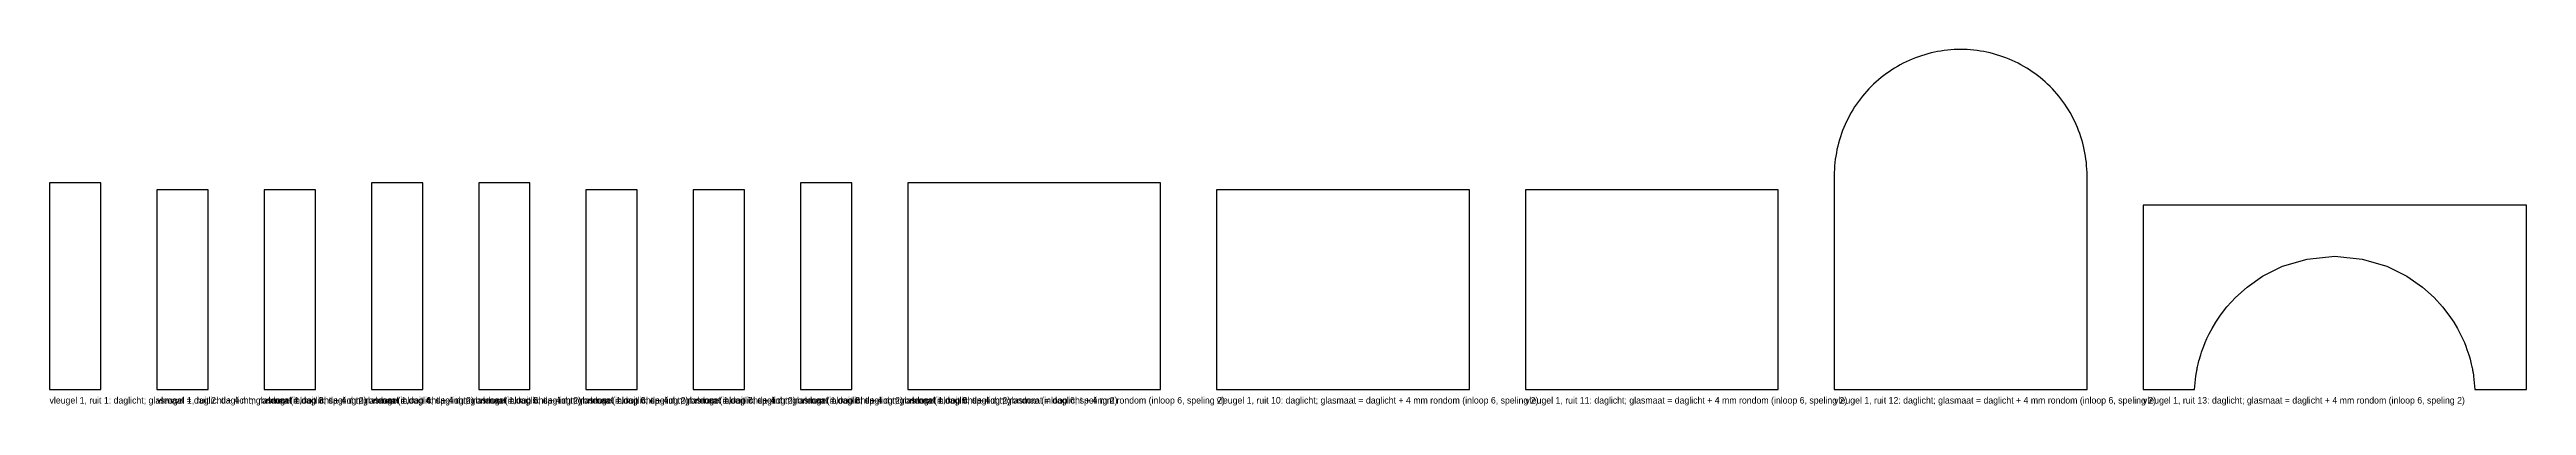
# Model space of a CAD drawing. Header units: millimetres. Extents: x 0 to 5310, y -34 to 730.
import ezdxf

# ---------------------------------------------------------------- set-up
doc = ezdxf.new("R2010")
doc.units = ezdxf.units.MM

msp = doc.modelspace()

# ---------------------------------------------------------------- linework, layer by layer
at = {"layer": 'DAGLICHT'}
for p, q in [((3961.5, 693.4429), (3955.4029, 689.8155)), ((3967.69, 696.9094), (3961.5, 693.4429)), ((3973.9686, 700.2128), (3967.69, 696.9094)), ((3980.3315, 703.3506), (3973.9686, 700.2128)), ((3986.7744, 706.3208), (3980.3315, 703.3506)), ((3993.2928, 709.1214), (3986.7744, 706.3208)), ((3999.8823, 711.7503), (3993.2928, 709.1214)), ((4006.5383, 714.2058), (3999.8823, 711.7503)), ((4013.2564, 716.4863), (4006.5383, 714.2058)), ((4020.0318, 718.5901), (4013.2564, 716.4863)), ((4026.86, 720.5159), (4020.0318, 718.5901)), ((4033.7363, 722.2622), (4026.86, 720.5159)), ((4040.6559, 723.828), (4033.7363, 722.2622)), ((4047.6142, 725.2121), (4040.6559, 723.828)), ((4054.6063, 726.4135), (4047.6142, 725.2121)), ((4061.6274, 727.4316), (4054.6063, 726.4135)), ((4068.6728, 728.2654), (4061.6274, 727.4316)), ((4075.7376, 728.9146), (4068.6728, 728.2654)), ((4082.817, 729.3786), (4075.7376, 728.9146)), ((4089.906, 729.6571), (4082.817, 729.3786)), ((4097, 729.75), (4089.906, 729.6571)), ((4104.094, 729.6571), (4097, 729.75)), ((4111.183, 729.3786), (4104.094, 729.6571)), ((4118.2624, 728.9146), (4111.183, 729.3786)), ((4125.3272, 728.2654), (4118.2624, 728.9146)), ((4132.3726, 727.4316), (4125.3272, 728.2654)), ((4139.3937, 726.4135), (4132.3726, 727.4316)), ((4146.3858, 725.2121), (4139.3937, 726.4135)), ((4153.3441, 723.828), (4146.3858, 725.2121)), ((4160.2637, 722.2622), (4153.3441, 723.828)), ((4167.14, 720.5159), (4160.2637, 722.2622)), ((4173.9682, 718.5901), (4167.14, 720.5159)), ((4180.7436, 716.4863), (4173.9682, 718.5901)), ((4187.4617, 714.2058), (4180.7436, 716.4863)), ((4194.1177, 711.7503), (4187.4617, 714.2058)), ((4200.7072, 709.1214), (4194.1177, 711.7503)), ((4207.2256, 706.3208), (4200.7072, 709.1214)), ((4213.6685, 703.3506), (4207.2256, 706.3208)), ((4220.0314, 700.2128), (4213.6685, 703.3506)), ((4226.31, 696.9094), (4220.0314, 700.2128)), ((4232.5, 693.4429), (4226.31, 696.9094)), ((4238.5971, 689.8155), (4232.5, 693.4429)), ((3895.6078, 640.0844), (3890.93, 634.7504)), ((3900.4235, 645.2941), (3895.6078, 640.0844)), ((3905.3741, 650.3759), (3900.4235, 645.2941)), ((3910.4559, 655.3265), (3905.3741, 650.3759)), ((3915.6656, 660.1422), (3910.4559, 655.3265)), ((3920.9996, 664.82), (3915.6656, 660.1422)), ((3926.4542, 669.3566), (3920.9996, 664.82)), ((3932.0257, 673.7488), (3926.4542, 669.3566)), ((3937.7102, 677.9936), (3932.0257, 673.7488)), ((3943.5039, 682.0882), (3937.7102, 677.9936)), ((3949.4028, 686.0297), (3943.5039, 682.0882)), ((3955.4029, 689.8155), (3949.4028, 686.0297)), ((4244.5972, 686.0297), (4238.5971, 689.8155)), ((4250.4961, 682.0882), (4244.5972, 686.0297)), ((4256.2898, 677.9936), (4250.4961, 682.0882)), ((4261.9743, 673.7488), (4256.2898, 677.9936)), ((4267.5458, 669.3566), (4261.9743, 673.7488)), ((4273.0004, 664.82), (4267.5458, 669.3566)), ((4278.3344, 660.1422), (4273.0004, 664.82)), ((4283.5441, 655.3265), (4278.3344, 660.1422)), ((4288.6259, 650.3759), (4283.5441, 655.3265)), ((4293.5765, 645.2941), (4288.6259, 650.3759)), ((4298.3922, 640.0844), (4293.5765, 645.2941)), ((4303.07, 634.7504), (4298.3922, 640.0844)), ((3858.8406, 588.06), (3855.5372, 581.7814)), ((3862.3071, 594.25), (3858.8406, 588.06)), ((3865.9345, 600.3471), (3862.3071, 594.25)), ((3869.7203, 606.3472), (3865.9345, 600.3471)), ((3873.6618, 612.2461), (3869.7203, 606.3472)), ((3877.7564, 618.0398), (3873.6618, 612.2461)), ((3882.0012, 623.7243), (3877.7564, 618.0398)), ((3886.3934, 629.2958), (3882.0012, 623.7243)), ((3890.93, 634.7504), (3886.3934, 629.2958)), ((4307.6066, 629.2958), (4303.07, 634.7504)), ((4311.9988, 623.7243), (4307.6066, 629.2958)), ((4316.2436, 618.0398), (4311.9988, 623.7243)), ((4320.3382, 612.2461), (4316.2436, 618.0398)), ((4324.2797, 606.3472), (4320.3382, 612.2461)), ((4328.0655, 600.3471), (4324.2797, 606.3472)), ((4331.6929, 594.25), (4328.0655, 600.3471)), ((4335.1594, 588.06), (4331.6929, 594.25)), ((4338.4628, 581.7814), (4335.1594, 588.06)), ((3837.1599, 535.7182), (3835.2341, 528.89)), ((3839.2637, 542.4936), (3837.1599, 535.7182)), ((3841.5442, 549.2117), (3839.2637, 542.4936)), ((3843.9997, 555.8677), (3841.5442, 549.2117)), ((3846.6286, 562.4572), (3843.9997, 555.8677)), ((3849.4292, 568.9756), (3846.6286, 562.4572)), ((3852.3994, 575.4185), (3849.4292, 568.9756)), ((3855.5372, 581.7814), (3852.3994, 575.4185)), ((4341.6006, 575.4185), (4338.4628, 581.7814)), ((4344.5708, 568.9756), (4341.6006, 575.4185)), ((4347.3714, 562.4572), (4344.5708, 568.9756)), ((4350.0003, 555.8677), (4347.3714, 562.4572)), ((4352.4558, 549.2117), (4350.0003, 555.8677)), ((4354.7363, 542.4936), (4352.4558, 549.2117)), ((4356.8401, 535.7182), (4354.7363, 542.4936)), ((4358.7659, 528.89), (4356.8401, 535.7182)), ((3826.8354, 480.0124), (3826.3714, 472.933)), ((3827.4846, 487.0772), (3826.8354, 480.0124)), ((3828.3184, 494.1226), (3827.4846, 487.0772)), ((3829.3365, 501.1437), (3828.3184, 494.1226)), ((3830.5379, 508.1358), (3829.3365, 501.1437)), ((3831.922, 515.0941), (3830.5379, 508.1358)), ((3833.4878, 522.0137), (3831.922, 515.0941)), ((3835.2341, 528.89), (3833.4878, 522.0137)), ((4360.5122, 522.0137), (4358.7659, 528.89)), ((4362.078, 515.0941), (4360.5122, 522.0137)), ((4363.4621, 508.1358), (4362.078, 515.0941)), ((4364.6635, 501.1437), (4363.4621, 508.1358)), ((4365.6816, 494.1226), (4364.6635, 501.1437)), ((4366.5154, 487.0772), (4365.6816, 494.1226)), ((4367.1646, 480.0124), (4366.5154, 487.0772)), ((4367.6286, 472.933), (4367.1646, 480.0124)), ((110, 443.75), (0, 443.75)), ((0, 443.75), (0, 0)), ((110, 0), (110, 443.75)), ((340, 428.75), (230, 428.75)), ((230, 428.75), (230, 0)), ((340, 0), (340, 428.75)), ((570, 428.75), (460, 428.75)), ((460, 428.75), (460, 0)), ((570, 0), (570, 428.75)), ((800, 443.75), (690, 443.75)), ((690, 443.75), (690, 0)), ((800, 0), (800, 443.75)), ((1030, 443.75), (920, 443.75)), ((920, 443.75), (920, 0)), ((1030, 0), (1030, 443.75)), ((1260, 428.75), (1150, 428.75)), ((1150, 428.75), (1150, 0)), ((1260, 0), (1260, 428.75)), ((1490, 428.75), (1380, 428.75)), ((1380, 428.75), (1380, 0)), ((1490, 0), (1490, 428.75)), ((1720, 443.75), (1610, 443.75)), ((1610, 443.75), (1610, 0)), ((1720, 0), (1720, 443.75)), ((2382, 443.75), (1840, 443.75)), ((1840, 443.75), (1840, 0)), ((2382, 0), (2382, 443.75)), ((3044, 428.75), (2502, 428.75)), ((2502, 428.75), (2502, 0)), ((3044, 0), (3044, 428.75)), ((3706, 428.75), (3164, 428.75)), ((3164, 428.75), (3164, 0)), ((3706, 0), (3706, 428.75)), ((3826.0929, 465.844), (3826, 458.75)), ((3826, 458.75), (3826, 0)), ((3826.3714, 472.933), (3826.0929, 465.844)), ((4367.9071, 465.844), (4367.6286, 472.933)), ((4368, 458.75), (4367.9071, 465.844)), ((4368, 0), (4368, 458.75)), ((4368, 458.75), (4368, 458.75)), ((5310, 396), (4488, 396)), ((4488, 396), (4488, 0)), ((5310, 0), (5310, 396)), ((4787.2114, 264.4715), (4839.969, 280.1548)), ((4839.969, 280.1548), (4899, 286)), ((4899, 286), (4958.031, 280.1548)), ((4958.031, 280.1548), (5010.7886, 264.4715)), ((4686.1609, 197.8391), (4710.9668, 220.0415)), ((4710.9668, 220.0415), (4744.1368, 243.1054)), ((4744.1368, 243.1054), (4787.2114, 264.4715)), ((5010.7886, 264.4715), (5053.8632, 243.1054)), ((5053.8632, 243.1054), (5087.0332, 220.0415)), ((5087.0332, 220.0415), (5111.8391, 197.8391)), ((4643.7525, 144.5297), (4654.0662, 159.9527)), ((4654.0662, 159.9527), (4667.7654, 177.6955)), ((4667.7654, 177.6955), (4686.1609, 197.8391)), ((5111.8391, 197.8391), (5130.2346, 177.6955)), ((5130.2346, 177.6955), (5143.9338, 159.9527)), ((5143.9338, 159.9527), (5154.2475, 144.5297)), ((4621.1538, 100.7692), (4624.9797, 109.5547)), ((4624.9797, 109.5547), (4629.7774, 119.6113)), ((4629.7774, 119.6113), (4635.8787, 131.1785)), ((4635.8787, 131.1785), (4643.7525, 144.5297)), ((5154.2475, 144.5297), (5162.1213, 131.1785)), ((5162.1213, 131.1785), (5168.2226, 119.6113)), ((5168.2226, 119.6113), (5173.0203, 109.5547)), ((5173.0203, 109.5547), (5176.8462, 100.7692)), ((4605.485, 51.708), (4606.1853, 54.7178)), ((4606.1853, 54.7178), (4606.9871, 58.0032)), ((4606.9871, 58.0032), (4607.9106, 61.6025)), ((4607.9106, 61.6025), (4608.9811, 65.5608)), ((4608.9811, 65.5608), (4610.231, 69.9321)), ((4610.231, 69.9321), (4611.7015, 74.7808)), ((4611.7015, 74.7808), (4613.4463, 80.1846)), ((4613.4463, 80.1846), (4615.5357, 86.2373)), ((4615.5357, 86.2373), (4618.063, 93.0527)), ((4618.063, 93.0527), (4621.1538, 100.7692)), ((5176.8462, 100.7692), (5179.937, 93.0527)), ((5179.937, 93.0527), (5182.4643, 86.2373)), ((5182.4643, 86.2373), (5184.5537, 80.1846)), ((5184.5537, 80.1846), (5186.2985, 74.7808)), ((5186.2985, 74.7808), (5187.769, 69.9321)), ((5187.769, 69.9321), (5189.0189, 65.5608)), ((5189.0189, 65.5608), (5190.0894, 61.6025)), ((5190.0894, 61.6025), (5191.0129, 58.0032)), ((5191.0129, 58.0032), (5191.8147, 54.7178)), ((5191.8147, 54.7178), (5192.515, 51.708)), ((0, 0), (110, 0)), ((230, 0), (340, 0)), ((460, 0), (570, 0)), ((690, 0), (800, 0)), ((920, 0), (1030, 0)), ((1150, 0), (1260, 0)), ((1380, 0), (1490, 0)), ((1610, 0), (1720, 0)), ((1840, 0), (2382, 0)), ((2502, 0), (3044, 0)), ((3164, 0), (3706, 0)), ((3826, 0), (4368, 0)), ((4488, 0), (4596, 0)), ((4596, 0), (4598.3755, 0.0312)), ((4598.3755, 0.0312), (4601.2029, 28.7937)), ((4601.2029, 28.7937), (4601.3966, 30.0914)), ((4601.3966, 30.0914), (4601.6084, 31.4674)), ((4601.6084, 31.4674), (4601.8404, 32.929)), ((4601.8404, 32.929), (4602.0954, 34.4841)), ((4602.0954, 34.4841), (4602.3765, 36.142)), ((4602.3765, 36.142), (4602.6873, 37.913)), ((4602.6873, 37.913), (4603.0321, 39.8089)), ((4603.0321, 39.8089), (4603.4161, 41.8431)), ((4603.4161, 41.8431), (4603.8452, 44.031)), ((4603.8452, 44.031), (4604.3269, 46.3902)), ((4604.3269, 46.3902), (4604.8699, 48.9413)), ((4604.8699, 48.9413), (4605.485, 51.708)), ((5192.515, 51.708), (5193.1301, 48.9413)), ((5193.1301, 48.9413), (5193.6731, 46.3902)), ((5193.6731, 46.3902), (5194.1548, 44.031)), ((5194.1548, 44.031), (5194.5839, 41.8431)), ((5194.5839, 41.8431), (5194.9679, 39.8089)), ((5194.9679, 39.8089), (5195.3127, 37.913)), ((5195.3127, 37.913), (5195.6235, 36.142)), ((5195.6235, 36.142), (5195.9046, 34.4841)), ((5195.9046, 34.4841), (5196.1596, 32.929)), ((5196.1596, 32.929), (5196.3916, 31.4674)), ((5196.3916, 31.4674), (5196.6034, 30.0914)), ((5196.6034, 30.0914), (5196.7971, 28.7937)), ((5196.7971, 28.7937), (5199.6245, 0.0312)), ((5199.6245, 0.0312), (5202, 0)), ((5202, 0), (5310, 0))]:
    msp.add_line(p, q, dxfattribs=at)

# ---------------------------------------------------------------- texts
at = {"layer": 'TEKST'}
for s, p in [('vleugel 1, ruit 1: daglicht; glasmaat = daglicht + 4 mm rondom (inloop 6, speling 2)', (0, -30)), ('vleugel 1, ruit 2: daglicht; glasmaat = daglicht + 4 mm rondom (inloop 6, speling 2)', (230, -30)), ('vleugel 1, ruit 3: daglicht; glasmaat = daglicht + 4 mm rondom (inloop 6, speling 2)', (460, -30)), ('vleugel 1, ruit 4: daglicht; glasmaat = daglicht + 4 mm rondom (inloop 6, speling 2)', (690, -30)), ('vleugel 1, ruit 5: daglicht; glasmaat = daglicht + 4 mm rondom (inloop 6, speling 2)', (920, -30)), ('vleugel 1, ruit 6: daglicht; glasmaat = daglicht + 4 mm rondom (inloop 6, speling 2)', (1150, -30)), ('vleugel 1, ruit 7: daglicht; glasmaat = daglicht + 4 mm rondom (inloop 6, speling 2)', (1380, -30)), ('vleugel 1, ruit 8: daglicht; glasmaat = daglicht + 4 mm rondom (inloop 6, speling 2)', (1610, -30)), ('vleugel 1, ruit 9: daglicht; glasmaat = daglicht + 4 mm rondom (inloop 6, speling 2)', (1840, -30)), ('vleugel 1, ruit 10: daglicht; glasmaat = daglicht + 4 mm rondom (inloop 6, speling 2)', (2502, -30)), ('vleugel 1, ruit 11: daglicht; glasmaat = daglicht + 4 mm rondom (inloop 6, speling 2)', (3164, -30)), ('vleugel 1, ruit 12: daglicht; glasmaat = daglicht + 4 mm rondom (inloop 6, speling 2)', (3826, -30)), ('vleugel 1, ruit 13: daglicht; glasmaat = daglicht + 4 mm rondom (inloop 6, speling 2)', (4488, -30))]:
    msp.add_text(s, height=14, dxfattribs=at).set_placement(p)

doc.saveas('drawing.dxf')
